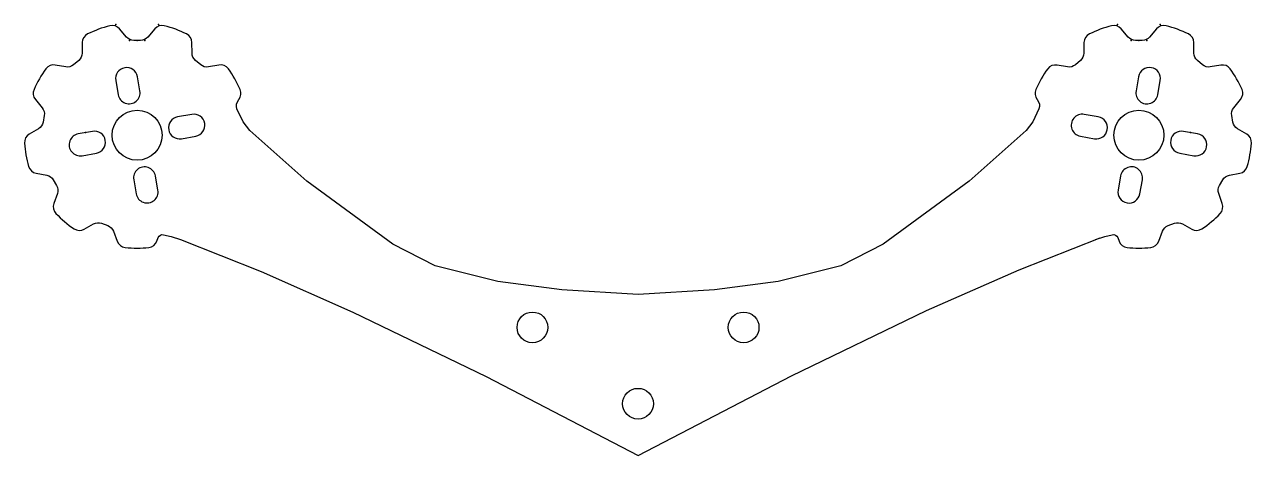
# Model space of a CAD drawing. Header units: millimetres. Extents: x -64 to 64, y -6 to 39.
import ezdxf

# ---------------------------------------------------------------- set-up
doc = ezdxf.new("R2010")
doc.units = ezdxf.units.MM
doc.header["$PDSIZE"] = -1

msp = doc.modelspace()

# ---------------------------------------------------------------- linework, layer by layer
at = {"color": 7, "linetype": 'Continuous', "flags": 128}
msp.add_lwpolyline([(47.66, 16.62), (48.63, 16.94), (49.4, 17.12, -0.364059), (49.96, 16.81), (50.1, 16.43, 0.284028), (50.93, 15.79, 0.052722), (53.4, 15.79, 0.284028), (54.24, 16.43), (54.63, 17.48, -0.219224), (55.22, 18.07), (55.88, 18.31, -0.219224), (56.71, 18.24), (57.68, 17.69, 0.284028), (58.73, 17.73, 0.052722), (60.63, 19.32, 0.284028), (60.85, 20.35), (60.48, 21.4, -0.219224), (60.55, 22.23), (60.9, 22.84, -0.219224), (61.59, 23.32), (62.68, 23.52, 0.284028), (63.46, 24.23, 0.052722), (63.89, 26.66, 0.284028), (63.4, 27.59), (62.44, 28.16, -0.219224), (61.96, 28.85), (61.84, 29.53, -0.219224), (62.05, 30.34), (62.76, 31.21, 0.284028), (62.91, 32.25, 0.052722), (61.67, 34.39, 0.284028), (60.7, 34.79), (59.6, 34.6, -0.219224), (58.79, 34.82), (58.26, 35.27, -0.219224), (57.9, 36.03), (57.89, 37.14, 0.284028), (57.33, 38.03, 0.052722), (55, 38.88, 0.284028), (54, 38.56), (53.28, 37.71, -0.219224), (52.52, 37.36), (51.82, 37.36, -0.219224), (51.06, 37.71), (50.33, 38.56, 0.284028), (49.33, 38.88, 0.052722), (47.01, 38.03, 0.284028), (46.45, 37.14), (46.44, 36.03, -0.219224), (46.08, 35.27), (45.55, 34.82, -0.219224), (44.74, 34.6), (43.64, 34.79, 0.284028), (42.67, 34.39, 0.052722), (41.43, 32.25, 0.284028), (41.57, 31.21), (41.59, 31.19, -0.26203), (41.76, 30.22), (41.13, 28.89), (40.43, 27.96), (34.49, 22.71), (25.54, 16.13), (21.13, 13.87), (14.59, 12.23), (7.95, 11.37), (0.02, 10.89), (0, 10.89), (-7.95, 11.37), (-14.59, 12.23), (-21.13, 13.87), (-25.54, 16.13), (-34.49, 22.71), (-40.44, 27.97), (-41.13, 28.89), (-41.77, 30.22, -0.26203), (-41.59, 31.19), (-41.58, 31.21, 0.284028), (-41.44, 32.25, 0.052722), (-42.67, 34.39, 0.284028), (-43.65, 34.79), (-44.75, 34.6, -0.219224), (-45.55, 34.82), (-46.09, 35.27, -0.219224), (-46.45, 36.03), (-46.46, 37.14, 0.284028), (-47.02, 38.03, 0.052722), (-49.34, 38.88, 0.284028), (-50.34, 38.56), (-51.07, 37.71, -0.219224), (-51.83, 37.36), (-52.52, 37.36, -0.219224), (-53.28, 37.71), (-54.01, 38.56, 0.284028), (-55.01, 38.88, 0.052722), (-57.33, 38.03, 0.284028), (-57.89, 37.14), (-57.9, 36.03, -0.219224), (-58.26, 35.27), (-58.8, 34.82, -0.219224), (-59.6, 34.6), (-60.7, 34.79, 0.284028), (-61.68, 34.39, 0.052722), (-62.91, 32.25, 0.284028), (-62.77, 31.21), (-62.06, 30.34, -0.219224), (-61.85, 29.53), (-61.97, 28.85, -0.219224), (-62.45, 28.16), (-63.41, 27.59, 0.284028), (-63.9, 26.66, 0.052722), (-63.47, 24.23, 0.284028), (-62.69, 23.52), (-61.59, 23.32, -0.219224), (-60.91, 22.84), (-60.56, 22.23, -0.219224), (-60.48, 21.4), (-60.86, 20.35, 0.284028), (-60.63, 19.32, 0.052722), (-58.74, 17.73, 0.284028), (-57.69, 17.69), (-56.72, 18.24, -0.219224), (-55.88, 18.31), (-55.23, 18.07, -0.219224), (-54.63, 17.48), (-54.24, 16.43, 0.284028), (-53.41, 15.79, 0.052722), (-50.94, 15.79, 0.284028), (-50.11, 16.43), (-49.97, 16.81, -0.364059), (-49.41, 17.12), (-48.63, 16.94), (-47.67, 16.62), (-39.27, 13.3), (-29.7, 9.05), (-15.81, 2.33), (0, -5.88), (16, 2.42), (30.03, 9.21), (39.69, 13.47), (48.13, 16.79)], format="xyb", dxfattribs=at)
for points in [[(-51.88, 32.1), (-52.14, 33.58, 1), (-54.4, 33.18), (-54.14, 31.7, 1)], [(54.14, 31.7), (54.4, 33.18, 1), (52.13, 33.58), (51.87, 32.1, 1)], [(-47.95, 29.39, 1), (-47.55, 27.12), (-46.07, 27.38, 1), (-46.47, 29.65)], [(47.94, 29.39), (46.47, 29.65, 1), (46.07, 27.38), (47.54, 27.12, 1)], [(-56.42, 25.61, 1), (-56.82, 27.88), (-58.3, 27.62, 1), (-57.9, 25.35)], [(56.42, 25.61), (57.89, 25.35, 1), (58.29, 27.62), (56.81, 27.88, 1)], [(-50.01, 21.77), (-50.27, 23.24, 1), (-52.53, 22.84), (-52.27, 21.37, 1)], [(52.27, 21.37), (52.53, 22.84, 1), (50.26, 23.24), (50, 21.77, 1)]]:
    msp.add_lwpolyline(points, format="xyb", close=True, dxfattribs=at)
at = {"color": 7, "linetype": 'Continuous'}
for centre, radius in [((-52.18, 27.48), 2.6), ((52.17, 27.48), 2.6), ((-11, 7.46), 1.6), ((11, 7.46), 1.6), ((0, -0.49), 1.6)]:
    msp.add_circle(centre, radius, dxfattribs=at)
for p in [(-54.4, 39.01), (-49.95, 39.01), (49.95, 39.01), (54.39, 39.01), (-52.98, 37.36), (-52.17, 37.36), (-51.37, 37.36), (51.36, 37.36), (52.17, 37.36), (52.98, 37.36), (-57.55, 27.75), (57.55, 27.75)]:
    msp.add_point(p, dxfattribs=at)

doc.saveas('drawing.dxf')
